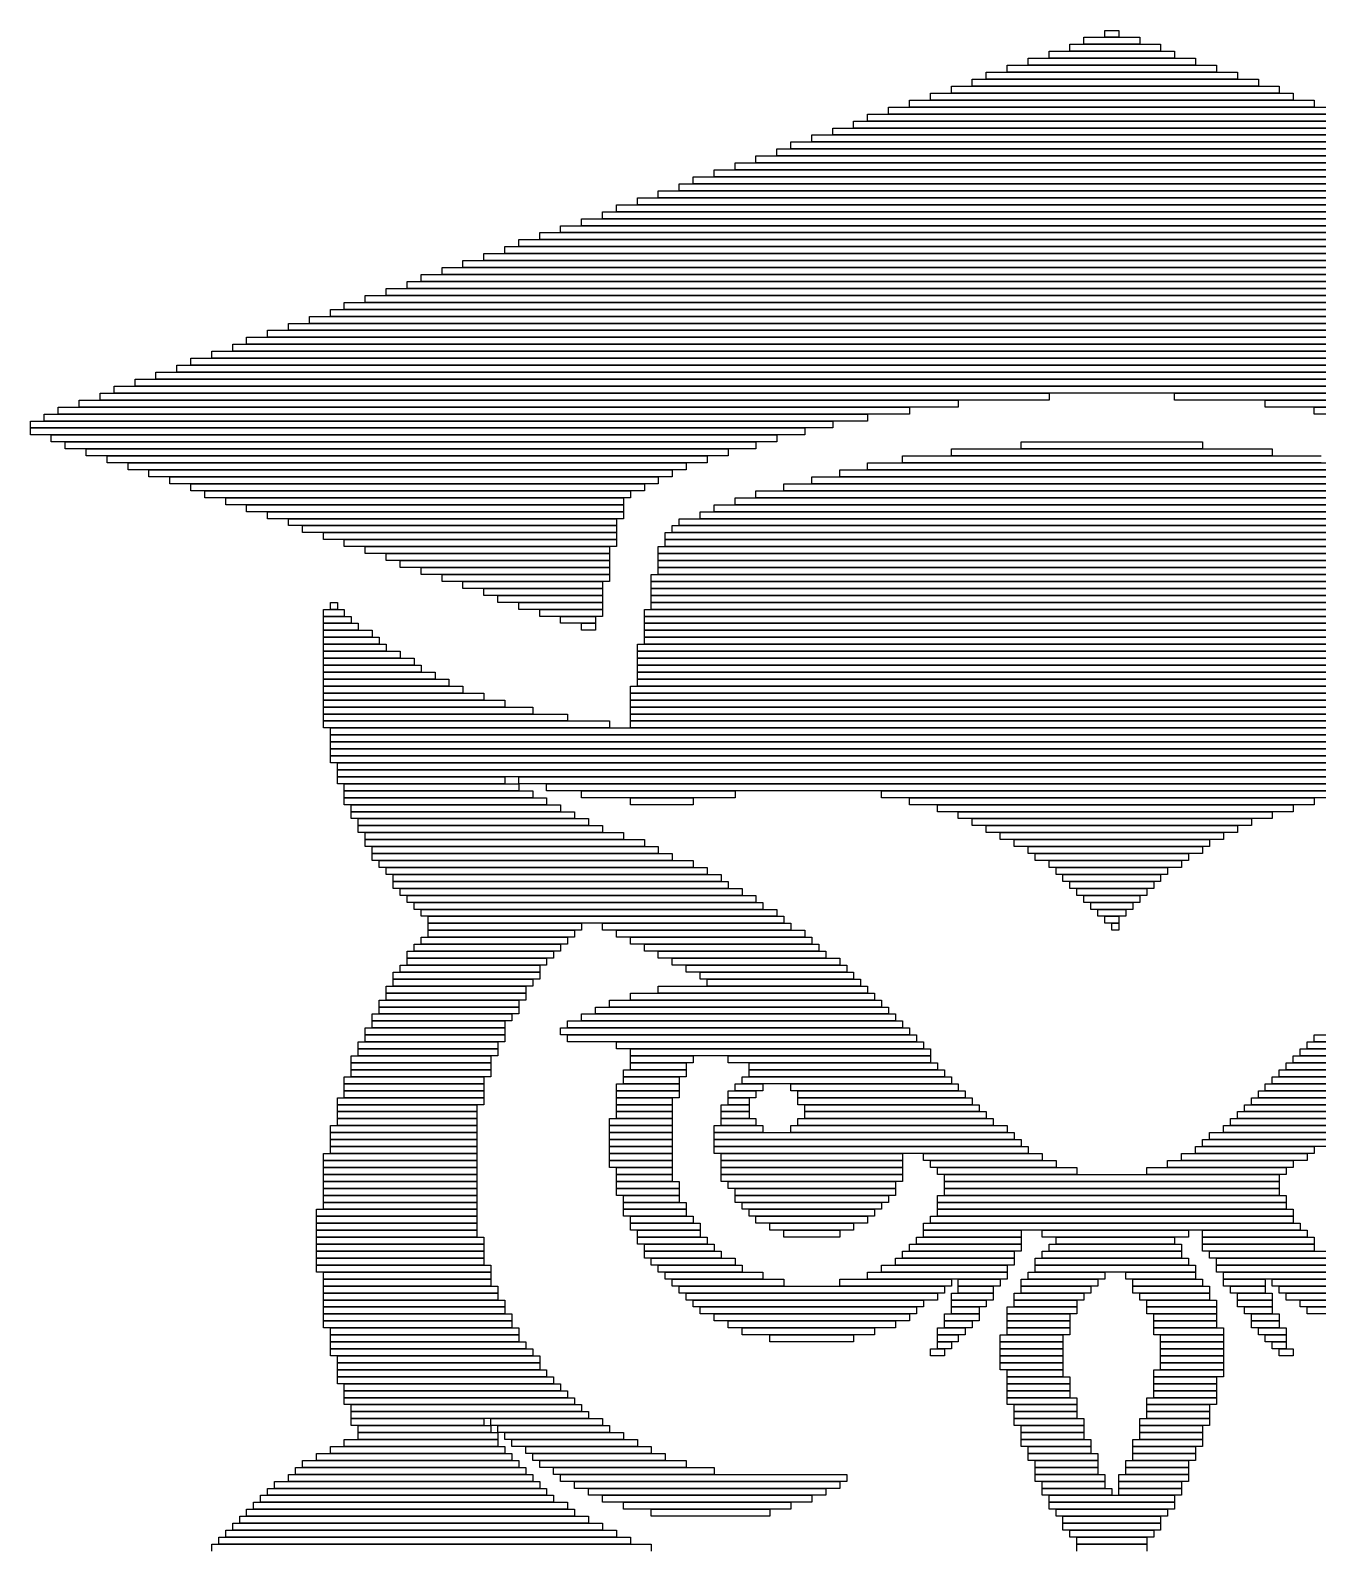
# Model space of a CAD drawing. Extents: x 92 to 1005, y 17 to 1009.
# Drawn here: x 613 to 797.5, y 278.5 to 496 of the extents above; entities that cross this region are included whole.
import ezdxf

# ---------------------------------------------------------------- set-up
doc = ezdxf.new("R2010")
doc.units = 0

msp = doc.modelspace()

# ---------------------------------------------------------------- linework, layer by layer
for p, q in [((767, 496), (769, 496)), ((767, 495), (767, 496)), ((769, 496), (769, 495)), ((762, 494), (775, 494)), ((762, 493), (762, 494)), ((764, 495), (772, 495)), ((764, 494), (764, 495)), ((772, 494), (764, 494)), ((769, 495), (767, 495)), ((772, 495), (772, 494)), ((775, 494), (775, 493)), ((756, 492), (780, 492)), ((756, 491), (756, 492)), ((759, 493), (777, 493)), ((759, 492), (759, 493)), ((777, 492), (759, 492)), ((775, 493), (762, 493)), ((777, 493), (777, 492)), ((780, 492), (780, 491)), ((750, 490), (786, 490)), ((750, 489), (750, 490)), ((753, 491), (783, 491)), ((753, 490), (753, 491)), ((783, 490), (753, 490)), ((780, 491), (756, 491)), ((783, 491), (783, 490)), ((786, 490), (786, 489)), ((745, 488), (792, 488)), ((745, 487), (745, 488)), ((748, 489), (789, 489)), ((748, 488), (748, 489)), ((789, 488), (748, 488)), ((786, 489), (750, 489)), ((789, 489), (789, 488)), ((792, 488), (792, 487)), ((739, 486), (797, 486)), ((739, 485), (739, 486)), ((742, 487), (794, 487)), ((742, 486), (742, 487)), ((794, 486), (742, 486)), ((792, 487), (745, 487)), ((794, 487), (794, 486)), ((797, 486), (797, 485)), ((731, 483), (806, 483)), ((731, 482), (731, 483)), ((733, 484), (803, 484)), ((733, 483), (733, 484)), ((803, 483), (733, 483)), ((736, 485), (800, 485)), ((736, 484), (736, 485)), ((800, 484), (736, 484)), ((797, 485), (739, 485)), ((725, 481), (811, 481)), ((725, 480), (725, 481)), ((728, 482), (808, 482)), ((728, 481), (728, 482)), ((808, 481), (728, 481)), ((806, 482), (731, 482)), ((720, 479), (817, 479)), ((720, 478), (720, 479)), ((722, 480), (814, 480)), ((722, 479), (722, 480)), ((814, 479), (722, 479)), ((811, 480), (725, 480)), ((714, 477), (822, 477)), ((714, 476), (714, 477)), ((717, 478), (819, 478)), ((717, 477), (717, 478)), ((819, 477), (717, 477)), ((817, 478), (720, 478)), ((708, 475), (828, 475)), ((708, 474), (708, 475)), ((711, 476), (825, 476)), ((711, 475), (711, 476)), ((825, 475), (711, 475)), ((822, 476), (714, 476)), ((700, 472), (836, 472)), ((700, 471), (700, 472)), ((703, 473), (833, 473)), ((703, 472), (703, 473)), ((833, 472), (703, 472)), ((706, 474), (831, 474)), ((706, 473), (706, 474)), ((831, 473), (706, 473)), ((828, 474), (708, 474)), ((695, 470), (842, 470)), ((695, 469), (695, 470)), ((697, 471), (839, 471)), ((697, 470), (697, 471)), ((839, 470), (697, 470)), ((836, 471), (700, 471)), ((689, 468), (848, 468)), ((689, 467), (689, 468)), ((692, 469), (845, 469)), ((692, 468), (692, 469)), ((845, 468), (692, 468)), ((842, 469), (695, 469)), ((683, 466), (853, 466)), ((683, 465), (683, 466)), ((686, 467), (850, 467)), ((686, 466), (686, 467)), ((850, 466), (686, 466)), ((848, 467), (689, 467)), ((678, 464), (859, 464)), ((678, 463), (678, 464)), ((681, 465), (856, 465)), ((681, 464), (681, 465)), ((856, 464), (681, 464)), ((853, 465), (683, 465)), ((672, 462), (864, 462)), ((672, 461), (672, 462)), ((675, 463), (861, 463)), ((675, 462), (675, 463)), ((861, 462), (675, 462)), ((859, 463), (678, 463)), ((664, 459), (872, 459)), ((664, 458), (664, 459)), ((667, 460), (870, 460)), ((667, 459), (667, 460)), ((870, 459), (667, 459)), ((669, 461), (867, 461)), ((669, 460), (669, 461)), ((867, 460), (669, 460)), ((864, 461), (672, 461)), ((658, 457), (878, 457)), ((658, 456), (658, 457)), ((661, 458), (875, 458)), ((661, 457), (661, 458)), ((875, 457), (661, 457)), ((872, 458), (664, 458)), ((653, 455), (884, 455)), ((653, 454), (653, 455)), ((656, 456), (881, 456)), ((656, 455), (656, 456)), ((881, 455), (656, 455)), ((878, 456), (658, 456)), ((647, 453), (889, 453)), ((647, 452), (647, 453)), ((650, 454), (887, 454)), ((650, 453), (650, 454)), ((887, 453), (650, 453)), ((884, 454), (653, 454)), ((642, 451), (895, 451)), ((642, 450), (642, 451)), ((644, 452), (892, 452)), ((644, 451), (644, 452)), ((892, 451), (644, 451)), ((889, 452), (647, 452)), ((636, 449), (900, 449)), ((636, 448), (636, 449)), ((639, 450), (898, 450)), ((639, 449), (639, 450)), ((898, 449), (639, 449)), ((895, 450), (642, 450)), ((628, 446), (909, 446)), ((628, 445), (628, 446)), ((631, 447), (906, 447)), ((631, 446), (631, 447)), ((906, 446), (631, 446)), ((634, 448), (903, 448)), ((634, 447), (634, 448)), ((903, 447), (634, 447)), ((900, 448), (636, 448)), ((623, 444), (759, 444)), ((623, 443), (623, 444)), ((625, 445), (911, 445)), ((625, 444), (625, 445)), ((911, 444), (625, 444)), ((909, 445), (628, 445)), ((759, 444), (759, 443)), ((777, 444), (914, 444)), ((777, 443), (777, 444)), ((617, 442), (739, 442)), ((617, 441), (617, 442)), ((620, 443), (746, 443)), ((620, 442), (620, 443)), ((746, 442), (620, 442)), ((759, 443), (623, 443)), ((739, 442), (739, 441)), ((746, 443), (746, 442)), ((914, 443), (777, 443)), ((790, 443), (917, 443)), ((790, 442), (790, 443)), ((917, 442), (790, 442)), ((797, 442), (919, 442)), ((797, 441), (797, 442)), ((613, 440), (728, 440)), ((613, 439), (613, 440)), ((615, 441), (733, 441)), ((615, 440), (615, 441)), ((733, 440), (615, 440)), ((739, 441), (617, 441)), ((728, 440), (728, 439)), ((733, 441), (733, 440)), ((919, 441), (797, 441)), ((728, 439), (613, 439)), ((613, 439), (724, 439)), ((613, 438), (613, 439)), ((724, 438), (613, 438)), ((616, 438), (720, 438)), ((616, 437), (616, 438)), ((720, 438), (720, 437)), ((724, 439), (724, 438)), ((720, 437), (616, 437)), ((618, 437), (717, 437)), ((618, 436), (618, 437)), ((717, 436), (618, 436)), ((621, 436), (713, 436)), ((621, 435), (621, 436)), ((713, 435), (621, 435)), ((624, 435), (710, 435)), ((624, 434), (624, 435)), ((710, 435), (710, 434)), ((713, 436), (713, 435)), ((717, 437), (717, 436)), ((738, 435), (798, 435)), ((738, 434), (738, 435)), ((745, 436), (791, 436)), ((745, 435), (745, 436)), ((791, 435), (745, 435)), ((755, 437), (781, 437)), ((755, 436), (755, 437)), ((781, 436), (755, 436)), ((781, 437), (781, 436)), ((791, 436), (791, 435)), ((710, 434), (624, 434)), ((627, 434), (707, 434)), ((627, 433), (627, 434)), ((707, 433), (627, 433)), ((630, 433), (705, 433)), ((630, 432), (630, 433)), ((705, 433), (705, 432)), ((707, 434), (707, 433)), ((729, 433), (808, 433)), ((729, 432), (729, 433)), ((733, 434), (803, 434)), ((733, 433), (733, 434)), ((803, 433), (733, 433)), ((798, 434), (738, 434)), ((705, 432), (630, 432)), ((633, 432), (703, 432)), ((633, 431), (633, 432)), ((703, 431), (633, 431)), ((636, 431), (701, 431)), ((636, 430), (636, 431)), ((701, 431), (701, 430)), ((703, 432), (703, 431)), ((721, 431), (816, 431)), ((721, 430), (721, 431)), ((725, 432), (812, 432)), ((725, 431), (725, 432)), ((812, 431), (725, 431)), ((808, 432), (729, 432)), ((701, 430), (636, 430)), ((638, 430), (699, 430)), ((638, 429), (638, 430)), ((699, 429), (638, 429)), ((641, 429), (698, 429)), ((641, 428), (641, 429)), ((698, 429), (698, 428)), ((699, 430), (699, 429)), ((714, 429), (822, 429)), ((714, 428), (714, 429)), ((717, 430), (819, 430)), ((717, 429), (717, 430)), ((819, 429), (717, 429)), ((816, 430), (721, 430)), ((698, 428), (641, 428)), ((644, 428), (698, 428)), ((644, 427), (644, 428)), ((698, 427), (644, 427)), ((647, 427), (698, 427)), ((647, 426), (647, 427)), ((698, 428), (698, 427)), ((698, 427), (698, 426)), ((709, 427), (828, 427)), ((709, 426), (709, 427)), ((711, 428), (826, 428)), ((711, 427), (711, 428)), ((826, 427), (711, 427)), ((822, 428), (714, 428)), ((698, 426), (647, 426)), ((650, 426), (697, 426)), ((650, 425), (650, 426)), ((697, 425), (650, 425)), ((652, 425), (697, 425)), ((652, 424), (652, 425)), ((697, 426), (697, 425)), ((697, 425), (697, 424)), ((705, 425), (832, 425)), ((705, 424), (705, 425)), ((706, 426), (830, 426)), ((706, 425), (706, 426)), ((830, 425), (706, 425)), ((828, 426), (709, 426)), ((697, 424), (652, 424)), ((655, 424), (697, 424)), ((655, 423), (655, 424)), ((697, 423), (655, 423)), ((658, 423), (697, 423)), ((658, 422), (658, 423)), ((697, 422), (658, 422)), ((661, 422), (696, 422)), ((661, 421), (661, 422)), ((696, 422), (696, 421)), ((697, 424), (697, 423)), ((697, 423), (697, 422)), ((703, 422), (833, 422)), ((703, 421), (703, 422)), ((704, 424), (833, 424)), ((704, 423), (704, 424)), ((833, 423), (704, 423)), ((704, 423), (833, 423)), ((704, 422), (704, 423)), ((833, 422), (704, 422)), ((832, 424), (705, 424)), ((696, 421), (661, 421)), ((664, 421), (696, 421)), ((664, 420), (664, 421)), ((696, 420), (664, 420)), ((666, 420), (696, 420)), ((666, 419), (666, 420)), ((696, 421), (696, 420)), ((696, 420), (696, 419)), ((833, 421), (703, 421)), ((703, 421), (833, 421)), ((703, 420), (703, 421)), ((833, 420), (703, 420)), ((703, 420), (833, 420)), ((703, 419), (703, 420)), ((696, 419), (666, 419)), ((669, 419), (696, 419)), ((669, 418), (669, 419)), ((696, 418), (669, 418)), ((672, 418), (696, 418)), ((672, 417), (672, 418)), ((696, 419), (696, 418)), ((696, 418), (696, 417)), ((702, 418), (834, 418)), ((702, 417), (702, 418)), ((833, 419), (703, 419)), ((703, 419), (834, 419)), ((703, 418), (703, 419)), ((834, 418), (703, 418)), ((696, 417), (672, 417)), ((675, 417), (695, 417)), ((675, 416), (675, 417)), ((695, 416), (675, 416)), ((678, 416), (695, 416)), ((678, 415), (678, 416)), ((695, 417), (695, 416)), ((695, 416), (695, 415)), ((834, 417), (702, 417)), ((702, 417), (834, 417)), ((702, 416), (702, 417)), ((834, 416), (702, 416)), ((702, 416), (834, 416)), ((702, 415), (702, 416)), ((656, 414), (657, 414)), ((656, 413), (656, 414)), ((657, 414), (657, 413)), ((695, 415), (678, 415)), ((680, 415), (695, 415)), ((680, 414), (680, 415)), ((695, 414), (680, 414)), ((683, 414), (695, 414)), ((683, 413), (683, 414)), ((695, 415), (695, 414)), ((695, 414), (695, 413)), ((834, 415), (702, 415)), ((702, 415), (835, 415)), ((702, 414), (702, 415)), ((835, 414), (702, 414)), ((702, 414), (835, 414)), ((702, 413), (702, 414)), ((655, 413), (658, 413)), ((655, 412), (655, 413)), ((658, 412), (655, 412)), ((655, 412), (659, 412)), ((655, 411), (655, 412)), ((657, 413), (656, 413)), ((658, 413), (658, 412)), ((659, 412), (659, 411)), ((695, 413), (683, 413)), ((686, 413), (695, 413)), ((686, 412), (686, 413)), ((695, 412), (686, 412)), ((689, 412), (694, 412)), ((689, 411), (689, 412)), ((694, 412), (694, 411)), ((695, 413), (695, 412)), ((701, 413), (835, 413)), ((701, 412), (701, 413)), ((835, 412), (701, 412)), ((701, 412), (835, 412)), ((701, 411), (701, 412)), ((835, 413), (702, 413)), ((659, 411), (655, 411)), ((655, 411), (660, 411)), ((655, 410), (655, 411)), ((660, 410), (655, 410)), ((655, 410), (662, 410)), ((655, 409), (655, 410)), ((662, 409), (655, 409)), ((655, 409), (663, 409)), ((655, 408), (655, 409)), ((660, 411), (660, 410)), ((662, 410), (662, 409)), ((663, 409), (663, 408)), ((694, 411), (689, 411)), ((692, 411), (694, 411)), ((692, 410), (692, 411)), ((694, 410), (692, 410)), ((694, 411), (694, 410)), ((835, 411), (701, 411)), ((701, 411), (835, 411)), ((701, 410), (701, 411)), ((835, 410), (701, 410)), ((701, 410), (835, 410)), ((701, 409), (701, 410)), ((835, 409), (701, 409)), ((701, 409), (836, 409)), ((701, 408), (701, 409)), ((663, 408), (655, 408)), ((655, 408), (664, 408)), ((655, 407), (655, 408)), ((664, 407), (655, 407)), ((655, 407), (666, 407)), ((655, 406), (655, 407)), ((664, 408), (664, 407)), ((666, 407), (666, 406)), ((700, 408), (836, 408)), ((700, 407), (700, 408)), ((836, 407), (700, 407)), ((700, 407), (836, 407)), ((700, 406), (700, 407)), ((836, 408), (701, 408)), ((666, 406), (655, 406)), ((655, 406), (668, 406)), ((655, 405), (655, 406)), ((668, 405), (655, 405)), ((655, 405), (669, 405)), ((655, 404), (655, 405)), ((668, 406), (668, 405)), ((669, 405), (669, 404)), ((836, 406), (700, 406)), ((700, 406), (836, 406)), ((700, 405), (700, 406)), ((836, 405), (700, 405)), ((700, 405), (836, 405)), ((700, 404), (700, 405)), ((669, 404), (655, 404)), ((655, 404), (671, 404)), ((655, 403), (655, 404)), ((671, 403), (655, 403)), ((655, 403), (673, 403)), ((655, 402), (655, 403)), ((671, 404), (671, 403)), ((673, 403), (673, 402)), ((836, 404), (700, 404)), ((700, 404), (837, 404)), ((700, 403), (700, 404)), ((837, 403), (700, 403)), ((700, 403), (837, 403)), ((700, 402), (700, 403)), ((673, 402), (655, 402)), ((655, 402), (675, 402)), ((655, 401), (655, 402)), ((675, 401), (655, 401)), ((655, 401), (678, 401)), ((655, 400), (655, 401)), ((675, 402), (675, 401)), ((678, 401), (678, 400)), ((699, 402), (837, 402)), ((699, 401), (699, 402)), ((837, 401), (699, 401)), ((699, 401), (837, 401)), ((699, 400), (699, 401)), ((837, 402), (700, 402)), ((678, 400), (655, 400)), ((655, 400), (681, 400)), ((655, 399), (655, 400)), ((681, 399), (655, 399)), ((655, 399), (685, 399)), ((655, 398), (655, 399)), ((681, 400), (681, 399)), ((685, 399), (685, 398)), ((837, 400), (699, 400)), ((699, 400), (837, 400)), ((699, 399), (699, 400)), ((837, 399), (699, 399)), ((699, 399), (838, 399)), ((699, 398), (699, 399)), ((685, 398), (655, 398)), ((655, 398), (690, 398)), ((655, 397), (655, 398)), ((690, 397), (655, 397)), ((655, 397), (696, 397)), ((655, 396), (655, 397)), ((696, 396), (655, 396)), ((656, 396), (881, 396)), ((656, 395), (656, 396)), ((690, 398), (690, 397)), ((696, 397), (696, 396)), ((838, 398), (699, 398)), ((699, 398), (838, 398)), ((699, 397), (699, 398)), ((838, 397), (699, 397)), ((699, 397), (838, 397)), ((699, 396), (699, 397)), ((838, 396), (699, 396)), ((881, 395), (656, 395)), ((656, 395), (881, 395)), ((656, 394), (656, 395)), ((881, 394), (656, 394)), ((656, 394), (880, 394)), ((656, 393), (656, 394)), ((880, 393), (656, 393)), ((656, 393), (880, 393)), ((656, 392), (656, 393)), ((880, 392), (656, 392)), ((656, 392), (880, 392)), ((656, 391), (656, 392)), ((880, 391), (656, 391)), ((657, 391), (880, 391)), ((657, 390), (657, 391)), ((880, 390), (657, 390)), ((657, 390), (879, 390)), ((657, 389), (657, 390)), ((879, 389), (657, 389)), ((657, 389), (681, 389)), ((657, 388), (657, 389)), ((681, 388), (657, 388)), ((658, 388), (683, 388)), ((658, 387), (658, 388)), ((681, 389), (681, 388)), ((683, 389), (853, 389)), ((683, 388), (683, 389)), ((853, 388), (683, 388)), ((683, 388), (683, 387)), ((687, 388), (849, 388)), ((687, 387), (687, 388)), ((683, 387), (658, 387)), ((658, 387), (685, 387)), ((658, 386), (658, 387)), ((685, 386), (658, 386)), ((658, 386), (687, 386)), ((658, 385), (658, 386)), ((687, 385), (658, 385)), ((659, 385), (689, 385)), ((659, 384), (659, 385)), ((685, 387), (685, 386)), ((849, 387), (687, 387)), ((687, 386), (687, 385)), ((689, 385), (689, 384)), ((692, 387), (714, 387)), ((692, 386), (692, 387)), ((714, 386), (692, 386)), ((699, 386), (708, 386)), ((699, 385), (699, 386)), ((708, 385), (699, 385)), ((708, 386), (708, 385)), ((714, 387), (714, 386)), ((735, 387), (802, 387)), ((735, 386), (735, 387)), ((802, 386), (735, 386)), ((739, 386), (797, 386)), ((739, 385), (739, 386)), ((797, 385), (739, 385)), ((743, 385), (794, 385)), ((743, 384), (743, 385)), ((794, 385), (794, 384)), ((797, 386), (797, 385)), ((689, 384), (659, 384)), ((659, 384), (691, 384)), ((659, 383), (659, 384)), ((691, 383), (659, 383)), ((660, 383), (693, 383)), ((660, 382), (660, 383)), ((691, 384), (691, 383)), ((693, 383), (693, 382)), ((794, 384), (743, 384)), ((746, 384), (791, 384)), ((746, 383), (746, 384)), ((791, 383), (746, 383)), ((748, 383), (788, 383)), ((748, 382), (748, 383)), ((788, 383), (788, 382)), ((791, 384), (791, 383)), ((693, 382), (660, 382)), ((660, 382), (695, 382)), ((660, 381), (660, 382)), ((695, 381), (660, 381)), ((661, 381), (698, 381)), ((661, 380), (661, 381)), ((695, 382), (695, 381)), ((698, 381), (698, 380)), ((788, 382), (748, 382)), ((750, 382), (786, 382)), ((750, 381), (750, 382)), ((786, 381), (750, 381)), ((752, 381), (784, 381)), ((752, 380), (752, 381)), ((784, 381), (784, 380)), ((786, 382), (786, 381)), ((698, 380), (661, 380)), ((661, 380), (701, 380)), ((661, 379), (661, 380)), ((701, 379), (661, 379)), ((662, 379), (703, 379)), ((662, 378), (662, 379)), ((701, 380), (701, 379)), ((703, 379), (703, 378)), ((784, 380), (752, 380)), ((754, 380), (782, 380)), ((754, 379), (754, 380)), ((782, 379), (754, 379)), ((756, 379), (781, 379)), ((756, 378), (756, 379)), ((781, 379), (781, 378)), ((782, 380), (782, 379)), ((703, 378), (662, 378)), ((662, 378), (705, 378)), ((662, 377), (662, 378)), ((705, 377), (662, 377)), ((663, 377), (708, 377)), ((663, 376), (663, 377)), ((705, 378), (705, 377)), ((708, 377), (708, 376)), ((781, 378), (756, 378)), ((757, 378), (779, 378)), ((757, 377), (757, 378)), ((779, 377), (757, 377)), ((759, 377), (778, 377)), ((759, 376), (759, 377)), ((778, 377), (778, 376)), ((779, 378), (779, 377)), ((708, 376), (663, 376)), ((664, 376), (710, 376)), ((664, 375), (664, 376)), ((710, 375), (664, 375)), ((665, 375), (712, 375)), ((665, 374), (665, 375)), ((710, 376), (710, 375)), ((712, 375), (712, 374)), ((778, 376), (759, 376)), ((760, 376), (776, 376)), ((760, 375), (760, 376)), ((776, 375), (760, 375)), ((761, 375), (775, 375)), ((761, 374), (761, 375)), ((775, 375), (775, 374)), ((776, 376), (776, 375)), ((712, 374), (665, 374)), ((665, 374), (713, 374)), ((665, 373), (665, 374)), ((713, 373), (665, 373)), ((666, 373), (715, 373)), ((666, 372), (666, 373)), ((715, 372), (666, 372)), ((667, 372), (717, 372)), ((667, 371), (667, 372)), ((713, 374), (713, 373)), ((715, 373), (715, 372)), ((717, 372), (717, 371)), ((775, 374), (761, 374)), ((762, 374), (774, 374)), ((762, 373), (762, 374)), ((774, 373), (762, 373)), ((763, 373), (773, 373)), ((763, 372), (763, 373)), ((773, 372), (763, 372)), ((764, 372), (772, 372)), ((764, 371), (764, 372)), ((772, 372), (772, 371)), ((773, 373), (773, 372)), ((774, 374), (774, 373)), ((717, 371), (667, 371)), ((668, 371), (718, 371)), ((668, 370), (668, 371)), ((718, 370), (668, 370)), ((669, 370), (720, 370)), ((669, 369), (669, 370)), ((718, 371), (718, 370)), ((720, 370), (720, 369)), ((772, 371), (764, 371)), ((765, 371), (771, 371)), ((765, 370), (765, 371)), ((771, 370), (765, 370)), ((766, 370), (770, 370)), ((766, 369), (766, 370)), ((770, 370), (770, 369)), ((771, 371), (771, 370)), ((720, 369), (669, 369)), ((670, 369), (721, 369)), ((670, 368), (670, 369)), ((721, 368), (670, 368)), ((670, 368), (692, 368)), ((670, 367), (670, 368)), ((692, 368), (692, 367)), ((695, 368), (722, 368)), ((695, 367), (695, 368)), ((721, 369), (721, 368)), ((722, 368), (722, 367)), ((770, 369), (766, 369)), ((767, 369), (769, 369)), ((767, 368), (767, 369)), ((769, 368), (767, 368)), ((768, 368), (769, 368)), ((768, 367), (768, 368)), ((769, 369), (769, 368)), ((769, 368), (769, 367)), ((669, 366), (690, 366)), ((669, 365), (669, 366)), ((692, 367), (670, 367)), ((670, 367), (691, 367)), ((670, 366), (670, 367)), ((691, 366), (670, 366)), ((690, 366), (690, 365)), ((691, 367), (691, 366)), ((722, 367), (695, 367)), ((697, 367), (724, 367)), ((697, 366), (697, 367)), ((724, 366), (697, 366)), ((699, 366), (725, 366)), ((699, 365), (699, 366)), ((724, 367), (724, 366)), ((725, 366), (725, 365)), ((769, 367), (768, 367)), ((667, 364), (688, 364)), ((667, 363), (667, 364)), ((668, 365), (689, 365)), ((668, 364), (668, 365)), ((689, 364), (668, 364)), ((690, 365), (669, 365)), ((688, 364), (688, 363)), ((689, 365), (689, 364)), ((725, 365), (699, 365)), ((701, 365), (726, 365)), ((701, 364), (701, 365)), ((726, 364), (701, 364)), ((703, 364), (727, 364)), ((703, 363), (703, 364)), ((726, 365), (726, 364)), ((727, 364), (727, 363)), ((666, 362), (686, 362)), ((666, 361), (666, 362)), ((688, 363), (667, 363)), ((667, 363), (687, 363)), ((667, 362), (667, 363)), ((687, 362), (667, 362)), ((686, 362), (686, 361)), ((687, 363), (687, 362)), ((727, 363), (703, 363)), ((705, 363), (729, 363)), ((705, 362), (705, 363)), ((729, 362), (705, 362)), ((707, 362), (730, 362)), ((707, 361), (707, 362)), ((729, 363), (729, 362)), ((730, 362), (730, 361)), ((664, 359), (684, 359)), ((664, 358), (664, 359)), ((665, 361), (686, 361)), ((665, 360), (665, 361)), ((686, 360), (665, 360)), ((665, 360), (685, 360)), ((665, 359), (665, 360)), ((685, 359), (665, 359)), ((686, 361), (666, 361)), ((684, 359), (684, 358)), ((685, 360), (685, 359)), ((686, 361), (686, 360)), ((703, 359), (733, 359)), ((703, 358), (703, 359)), ((730, 361), (707, 361)), ((709, 361), (731, 361)), ((709, 360), (709, 361)), ((731, 360), (709, 360)), ((710, 360), (732, 360)), ((710, 359), (710, 360)), ((732, 359), (710, 359)), ((731, 361), (731, 360)), ((732, 360), (732, 359)), ((733, 359), (733, 358)), ((663, 357), (683, 357)), ((663, 356), (663, 357)), ((684, 358), (664, 358)), ((664, 358), (684, 358)), ((664, 357), (664, 358)), ((684, 357), (664, 357)), ((683, 357), (683, 356)), ((684, 358), (684, 357)), ((696, 357), (735, 357)), ((696, 356), (696, 357)), ((699, 358), (734, 358)), ((699, 357), (699, 358)), ((734, 357), (699, 357)), ((733, 358), (703, 358)), ((734, 358), (734, 357)), ((735, 357), (735, 356)), ((662, 355), (682, 355)), ((662, 354), (662, 355)), ((683, 356), (663, 356)), ((663, 356), (683, 356)), ((663, 355), (663, 356)), ((683, 355), (663, 355)), ((682, 355), (682, 354)), ((683, 356), (683, 355)), ((692, 355), (737, 355)), ((692, 354), (692, 355)), ((694, 356), (736, 356)), ((694, 355), (694, 356)), ((736, 355), (694, 355)), ((735, 356), (696, 356)), ((736, 356), (736, 355)), ((737, 355), (737, 354)), ((661, 353), (681, 353)), ((661, 352), (661, 353)), ((682, 354), (662, 354)), ((662, 354), (681, 354)), ((662, 353), (662, 354)), ((681, 353), (662, 353)), ((681, 354), (681, 353)), ((681, 353), (681, 352)), ((689, 353), (739, 353)), ((689, 352), (689, 353)), ((690, 354), (738, 354)), ((690, 353), (690, 354)), ((738, 353), (690, 353)), ((737, 354), (692, 354)), ((738, 354), (738, 353)), ((739, 353), (739, 352)), ((660, 351), (680, 351)), ((660, 350), (660, 351)), ((681, 352), (661, 352)), ((661, 352), (681, 352)), ((661, 351), (661, 352)), ((681, 351), (661, 351)), ((680, 351), (680, 350)), ((681, 352), (681, 351)), ((739, 352), (689, 352)), ((690, 352), (740, 352)), ((690, 351), (690, 352)), ((740, 351), (690, 351)), ((697, 351), (741, 351)), ((697, 350), (697, 351)), ((740, 352), (740, 351)), ((741, 351), (741, 350)), ((796, 351), (840, 351)), ((796, 350), (796, 351)), ((797, 352), (846, 352)), ((797, 351), (797, 352)), ((846, 351), (797, 351)), ((659, 349), (679, 349)), ((659, 348), (659, 349)), ((679, 348), (659, 348)), ((659, 348), (679, 348)), ((659, 347), (659, 348)), ((680, 350), (660, 350)), ((660, 350), (680, 350)), ((660, 349), (660, 350)), ((680, 349), (660, 349)), ((679, 349), (679, 348)), ((679, 348), (679, 347)), ((680, 350), (680, 349)), ((741, 350), (697, 350)), ((699, 350), (742, 350)), ((699, 349), (699, 350)), ((742, 349), (699, 349)), ((699, 349), (708, 349)), ((699, 348), (699, 349)), ((708, 348), (699, 348)), ((699, 348), (707, 348)), ((699, 347), (699, 348)), ((707, 348), (707, 347)), ((708, 349), (708, 348)), ((713, 349), (742, 349)), ((713, 348), (713, 349)), ((742, 348), (713, 348)), ((716, 348), (743, 348)), ((716, 347), (716, 348)), ((742, 350), (742, 349)), ((742, 349), (742, 348)), ((743, 348), (743, 347)), ((793, 348), (821, 348)), ((793, 347), (793, 348)), ((794, 349), (824, 349)), ((794, 348), (794, 349)), ((824, 348), (794, 348)), ((795, 350), (837, 350)), ((795, 349), (795, 350)), ((837, 349), (795, 349)), ((840, 350), (796, 350)), ((658, 346), (678, 346)), ((658, 345), (658, 346)), ((679, 347), (659, 347)), ((659, 347), (679, 347)), ((659, 346), (659, 347)), ((679, 346), (659, 346)), ((678, 346), (678, 345)), ((679, 347), (679, 346)), ((698, 347), (707, 347)), ((698, 346), (698, 347)), ((707, 346), (698, 346)), ((698, 346), (706, 346)), ((698, 345), (698, 346)), ((707, 347), (699, 347)), ((706, 346), (706, 345)), ((707, 347), (707, 346)), ((715, 346), (745, 346)), ((715, 345), (715, 346)), ((743, 347), (716, 347)), ((716, 347), (744, 347)), ((716, 346), (716, 347)), ((744, 346), (716, 346)), ((744, 347), (744, 346)), ((745, 346), (745, 345)), ((791, 346), (822, 346)), ((791, 345), (791, 346)), ((792, 347), (821, 347)), ((792, 346), (792, 347)), ((821, 346), (792, 346)), ((821, 347), (793, 347)), ((678, 345), (658, 345)), ((658, 345), (678, 345)), ((658, 344), (658, 345)), ((678, 344), (658, 344)), ((658, 344), (678, 344)), ((658, 343), (658, 344)), ((678, 345), (678, 344)), ((678, 344), (678, 343)), ((697, 345), (706, 345)), ((697, 344), (697, 345)), ((706, 344), (697, 344)), ((697, 344), (706, 344)), ((697, 343), (697, 344)), ((706, 345), (698, 345)), ((706, 345), (706, 344)), ((706, 344), (706, 343)), ((713, 344), (717, 344)), ((713, 343), (713, 344)), ((714, 345), (718, 345)), ((714, 344), (714, 345)), ((718, 344), (714, 344)), ((745, 345), (715, 345)), ((717, 344), (717, 343)), ((718, 345), (718, 344)), ((722, 345), (746, 345)), ((722, 344), (722, 345)), ((746, 344), (722, 344)), ((723, 344), (747, 344)), ((723, 343), (723, 344)), ((746, 345), (746, 344)), ((747, 344), (747, 343)), ((789, 344), (823, 344)), ((789, 343), (789, 344)), ((790, 345), (823, 345)), ((790, 344), (790, 345)), ((823, 344), (790, 344)), ((822, 345), (791, 345)), ((657, 343), (678, 343)), ((657, 342), (657, 343)), ((678, 342), (657, 342)), ((657, 342), (677, 342)), ((657, 341), (657, 342)), ((678, 343), (658, 343)), ((677, 342), (677, 341)), ((678, 343), (678, 342)), ((706, 343), (697, 343)), ((697, 343), (705, 343)), ((697, 342), (697, 343)), ((705, 342), (697, 342)), ((697, 342), (705, 342)), ((697, 341), (697, 342)), ((705, 343), (705, 342)), ((705, 342), (705, 341)), ((712, 342), (716, 342)), ((712, 341), (712, 342)), ((717, 343), (713, 343)), ((713, 343), (716, 343)), ((713, 342), (713, 343)), ((716, 342), (713, 342)), ((716, 343), (716, 342)), ((716, 342), (716, 341)), ((747, 343), (723, 343)), ((723, 343), (748, 343)), ((723, 342), (723, 343)), ((748, 342), (723, 342)), ((724, 342), (749, 342)), ((724, 341), (724, 342)), ((748, 343), (748, 342)), ((749, 342), (749, 341)), ((787, 342), (804, 342)), ((787, 341), (787, 342)), ((788, 343), (805, 343)), ((788, 342), (788, 343)), ((805, 342), (788, 342)), ((823, 343), (789, 343)), ((677, 341), (657, 341)), ((657, 341), (677, 341)), ((657, 340), (657, 341)), ((677, 340), (657, 340)), ((657, 340), (677, 340)), ((657, 339), (657, 340)), ((677, 341), (677, 340)), ((677, 340), (677, 339)), ((696, 340), (705, 340)), ((696, 339), (696, 340)), ((705, 341), (697, 341)), ((697, 341), (705, 341)), ((697, 340), (697, 341)), ((705, 340), (697, 340)), ((705, 341), (705, 340)), ((705, 340), (705, 339)), ((716, 341), (712, 341)), ((712, 341), (716, 341)), ((712, 340), (712, 341)), ((716, 340), (712, 340)), ((712, 340), (717, 340)), ((712, 339), (712, 340)), ((716, 341), (716, 340)), ((717, 340), (717, 339)), ((723, 340), (751, 340)), ((723, 339), (723, 340)), ((749, 341), (724, 341)), ((724, 341), (750, 341)), ((724, 340), (724, 341)), ((750, 340), (724, 340)), ((750, 341), (750, 340)), ((751, 340), (751, 339)), ((785, 340), (803, 340)), ((785, 339), (785, 340)), ((786, 341), (803, 341)), ((786, 340), (786, 341)), ((803, 340), (786, 340)), ((804, 341), (787, 341)), ((656, 339), (677, 339)), ((656, 338), (656, 339)), ((677, 338), (656, 338)), ((656, 338), (677, 338)), ((656, 337), (656, 338)), ((677, 339), (657, 339)), ((677, 339), (677, 338)), ((677, 338), (677, 337)), ((705, 339), (696, 339)), ((696, 339), (705, 339)), ((696, 338), (696, 339)), ((705, 338), (696, 338)), ((696, 338), (705, 338)), ((696, 337), (696, 338)), ((705, 339), (705, 338)), ((705, 338), (705, 337)), ((711, 339), (718, 339)), ((711, 338), (711, 339)), ((718, 338), (711, 338)), ((711, 338), (754, 338)), ((711, 337), (711, 338)), ((717, 339), (712, 339)), ((718, 339), (718, 338)), ((722, 339), (753, 339)), ((722, 338), (722, 339)), ((753, 338), (722, 338)), ((751, 339), (723, 339)), ((753, 339), (753, 338)), ((754, 338), (754, 337)), ((782, 338), (804, 338)), ((782, 337), (782, 338)), ((784, 339), (803, 339)), ((784, 338), (784, 339)), ((803, 338), (784, 338)), ((803, 339), (785, 339)), ((655, 335), (677, 335)), ((655, 334), (655, 335)), ((677, 337), (656, 337)), ((656, 337), (677, 337)), ((656, 336), (656, 337)), ((677, 336), (656, 336)), ((656, 336), (677, 336)), ((656, 335), (656, 336)), ((677, 335), (656, 335)), ((677, 337), (677, 336)), ((677, 336), (677, 335)), ((677, 335), (677, 334)), ((705, 337), (696, 337)), ((696, 337), (705, 337)), ((696, 336), (696, 337)), ((705, 336), (696, 336)), ((696, 336), (705, 336)), ((696, 335), (696, 336)), ((705, 335), (696, 335)), ((696, 335), (705, 335)), ((696, 334), (696, 335)), ((705, 337), (705, 336)), ((705, 336), (705, 335)), ((705, 335), (705, 334)), ((754, 337), (711, 337)), ((711, 337), (755, 337)), ((711, 336), (711, 337)), ((755, 336), (711, 336)), ((711, 336), (756, 336)), ((711, 335), (711, 336)), ((756, 335), (711, 335)), ((712, 335), (738, 335)), ((712, 334), (712, 335)), ((738, 335), (738, 334)), ((741, 335), (758, 335)), ((741, 334), (741, 335)), ((755, 337), (755, 336)), ((756, 336), (756, 335)), ((758, 335), (758, 334)), ((778, 335), (796, 335)), ((778, 334), (778, 335)), ((780, 336), (797, 336)), ((780, 335), (780, 336)), ((797, 335), (780, 335)), ((781, 337), (825, 337)), ((781, 336), (781, 337)), ((825, 336), (781, 336)), ((804, 337), (782, 337)), ((796, 335), (796, 334)), ((797, 336), (797, 335)), ((677, 334), (655, 334)), ((655, 334), (677, 334)), ((655, 333), (655, 334)), ((677, 333), (655, 333)), ((655, 333), (677, 333)), ((655, 332), (655, 333)), ((677, 334), (677, 333)), ((677, 333), (677, 332)), ((705, 334), (696, 334)), ((696, 334), (705, 334)), ((696, 333), (696, 334)), ((705, 333), (696, 333)), ((697, 333), (705, 333)), ((697, 332), (697, 333)), ((705, 334), (705, 333)), ((705, 333), (705, 332)), ((738, 334), (712, 334)), ((712, 334), (738, 334)), ((712, 333), (712, 334)), ((738, 333), (712, 333)), ((712, 333), (738, 333)), ((712, 332), (712, 333)), ((738, 334), (738, 333)), ((738, 333), (738, 332)), ((758, 334), (741, 334)), ((742, 334), (760, 334)), ((742, 333), (742, 334)), ((760, 333), (742, 333)), ((743, 333), (763, 333)), ((743, 332), (743, 333)), ((760, 334), (760, 333)), ((763, 333), (763, 332)), ((773, 333), (793, 333)), ((773, 332), (773, 333)), ((776, 334), (794, 334)), ((776, 333), (776, 334)), ((794, 333), (776, 333)), ((796, 334), (778, 334)), ((793, 333), (793, 332)), ((794, 334), (794, 333)), ((677, 332), (655, 332)), ((655, 332), (677, 332)), ((655, 331), (655, 332)), ((677, 331), (655, 331)), ((655, 331), (677, 331)), ((655, 330), (655, 331)), ((677, 332), (677, 331)), ((677, 331), (677, 330)), ((705, 332), (697, 332)), ((697, 332), (705, 332)), ((697, 331), (697, 332)), ((705, 331), (697, 331)), ((697, 331), (706, 331)), ((697, 330), (697, 331)), ((705, 332), (705, 331)), ((706, 331), (706, 330)), ((738, 332), (712, 332)), ((712, 332), (738, 332)), ((712, 331), (712, 332)), ((738, 331), (712, 331)), ((713, 331), (737, 331)), ((713, 330), (713, 331)), ((737, 331), (737, 330)), ((738, 332), (738, 331)), ((763, 332), (743, 332)), ((744, 332), (792, 332)), ((744, 331), (744, 332)), ((792, 331), (744, 331)), ((744, 331), (792, 331)), ((744, 330), (744, 331)), ((793, 332), (773, 332)), ((792, 332), (792, 331)), ((792, 331), (792, 330)), ((677, 330), (655, 330)), ((655, 330), (677, 330)), ((655, 329), (655, 330)), ((677, 329), (655, 329)), ((655, 329), (677, 329)), ((655, 328), (655, 329)), ((677, 330), (677, 329)), ((677, 329), (677, 328)), ((706, 330), (697, 330)), ((697, 330), (706, 330)), ((697, 329), (697, 330)), ((706, 329), (697, 329)), ((698, 329), (706, 329)), ((698, 328), (698, 329)), ((706, 330), (706, 329)), ((706, 329), (706, 328)), ((737, 330), (713, 330)), ((714, 330), (737, 330)), ((714, 329), (714, 330)), ((737, 329), (714, 329)), ((714, 329), (736, 329)), ((714, 328), (714, 329)), ((736, 329), (736, 328)), ((737, 330), (737, 329)), ((743, 329), (793, 329)), ((743, 328), (743, 329)), ((792, 330), (744, 330)), ((744, 330), (792, 330)), ((744, 329), (744, 330)), ((792, 329), (744, 329)), ((792, 330), (792, 329)), ((793, 329), (793, 328)), ((654, 327), (677, 327)), ((654, 326), (654, 327)), ((677, 328), (655, 328)), ((655, 328), (677, 328)), ((655, 327), (655, 328)), ((677, 327), (655, 327)), ((677, 328), (677, 327)), ((677, 327), (677, 326)), ((706, 328), (698, 328)), ((698, 328), (707, 328)), ((698, 327), (698, 328)), ((707, 327), (698, 327)), ((698, 327), (707, 327)), ((698, 326), (698, 327)), ((707, 328), (707, 327)), ((707, 327), (707, 326)), ((736, 328), (714, 328)), ((715, 328), (735, 328)), ((715, 327), (715, 328)), ((735, 327), (715, 327)), ((716, 327), (734, 327)), ((716, 326), (716, 327)), ((734, 327), (734, 326)), ((735, 328), (735, 327)), ((793, 328), (743, 328)), ((743, 328), (793, 328)), ((743, 327), (743, 328)), ((793, 327), (743, 327)), ((743, 327), (794, 327)), ((743, 326), (743, 327)), ((793, 328), (793, 327)), ((794, 327), (794, 326)), ((677, 326), (654, 326)), ((654, 326), (677, 326)), ((654, 325), (654, 326)), ((677, 325), (654, 325)), ((654, 325), (677, 325)), ((654, 324), (654, 325)), ((677, 326), (677, 325)), ((677, 325), (677, 324)), ((707, 326), (698, 326)), ((699, 326), (708, 326)), ((699, 325), (699, 326)), ((708, 325), (699, 325)), ((699, 325), (709, 325)), ((699, 324), (699, 325)), ((708, 326), (708, 325)), ((709, 325), (709, 324)), ((734, 326), (716, 326)), ((717, 326), (733, 326)), ((717, 325), (717, 326)), ((733, 325), (717, 325)), ((719, 325), (731, 325)), ((719, 324), (719, 325)), ((731, 325), (731, 324)), ((733, 326), (733, 325)), ((741, 325), (795, 325)), ((741, 324), (741, 325)), ((742, 326), (794, 326)), ((742, 325), (742, 326)), ((794, 325), (742, 325)), ((794, 326), (743, 326)), ((794, 326), (794, 325)), ((795, 325), (795, 324)), ((677, 324), (654, 324)), ((654, 324), (677, 324)), ((654, 323), (654, 324)), ((677, 323), (654, 323)), ((654, 323), (678, 323)), ((654, 322), (654, 323)), ((678, 322), (654, 322)), ((654, 322), (678, 322)), ((654, 321), (654, 322)), ((677, 324), (677, 323)), ((678, 323), (678, 322)), ((678, 322), (678, 321)), ((709, 324), (699, 324)), ((700, 324), (709, 324)), ((700, 323), (700, 324)), ((709, 323), (700, 323)), ((700, 323), (710, 323)), ((700, 322), (700, 323)), ((710, 322), (700, 322)), ((701, 322), (711, 322)), ((701, 321), (701, 322)), ((709, 324), (709, 323)), ((710, 323), (710, 322)), ((711, 322), (711, 321)), ((731, 324), (719, 324)), ((721, 324), (729, 324)), ((721, 323), (721, 324)), ((729, 323), (721, 323)), ((729, 324), (729, 323)), ((739, 322), (755, 322)), ((739, 321), (739, 322)), ((740, 323), (755, 323)), ((740, 322), (740, 323)), ((755, 322), (740, 322)), ((795, 324), (741, 324)), ((741, 324), (755, 324)), ((741, 323), (741, 324)), ((755, 323), (741, 323)), ((755, 324), (755, 323)), ((755, 323), (755, 322)), ((755, 322), (755, 321)), ((758, 324), (779, 324)), ((758, 323), (758, 324)), ((779, 323), (758, 323)), ((759, 322), (778, 322)), ((759, 321), (759, 322)), ((760, 323), (777, 323)), ((760, 322), (760, 323)), ((777, 322), (760, 322)), ((777, 323), (777, 322)), ((778, 322), (778, 321)), ((779, 324), (779, 323)), ((781, 324), (796, 324)), ((781, 323), (781, 324)), ((796, 323), (781, 323)), ((781, 323), (797, 323)), ((781, 322), (781, 323)), ((797, 322), (781, 322)), ((781, 322), (797, 322)), ((781, 321), (781, 322)), ((796, 324), (796, 323)), ((797, 323), (797, 322)), ((797, 322), (797, 321)), ((678, 321), (654, 321)), ((654, 321), (678, 321)), ((654, 320), (654, 321)), ((678, 320), (654, 320)), ((654, 320), (678, 320)), ((654, 319), (654, 320)), ((678, 321), (678, 320)), ((678, 320), (678, 319)), ((711, 321), (701, 321)), ((701, 321), (712, 321)), ((701, 320), (701, 321)), ((712, 320), (701, 320)), ((702, 320), (714, 320)), ((702, 319), (702, 320)), ((712, 321), (712, 320)), ((714, 320), (714, 319)), ((737, 320), (754, 320)), ((737, 319), (737, 320)), ((738, 321), (754, 321)), ((738, 320), (738, 321)), ((754, 320), (738, 320)), ((755, 321), (739, 321)), ((754, 321), (754, 320)), ((754, 320), (754, 319)), ((757, 320), (779, 320)), ((757, 319), (757, 320)), ((758, 321), (778, 321)), ((758, 320), (758, 321)), ((778, 320), (758, 320)), ((778, 321), (759, 321)), ((778, 321), (778, 320)), ((779, 320), (779, 319)), ((797, 321), (781, 321)), ((782, 321), (799, 321)), ((782, 320), (782, 321)), ((799, 320), (782, 320)), ((783, 320), (800, 320)), ((783, 319), (783, 320)), ((678, 319), (654, 319)), ((654, 319), (679, 319)), ((654, 318), (654, 319)), ((679, 318), (654, 318)), ((655, 318), (679, 318)), ((655, 317), (655, 318)), ((679, 319), (679, 318)), ((679, 318), (679, 317)), ((714, 319), (702, 319)), ((703, 319), (715, 319)), ((703, 318), (703, 319)), ((715, 318), (703, 318)), ((704, 318), (718, 318)), ((704, 317), (704, 318)), ((715, 319), (715, 318)), ((718, 318), (718, 317)), ((733, 318), (753, 318)), ((733, 317), (733, 318)), ((735, 319), (753, 319)), ((735, 318), (735, 319)), ((753, 318), (735, 318)), ((754, 319), (737, 319)), ((753, 319), (753, 318)), ((753, 318), (753, 317)), ((756, 318), (767, 318)), ((756, 317), (756, 318)), ((779, 319), (757, 319)), ((757, 319), (780, 319)), ((757, 318), (757, 319)), ((780, 318), (757, 318)), ((767, 318), (767, 317)), ((770, 318), (780, 318)), ((770, 317), (770, 318)), ((780, 319), (780, 318)), ((780, 318), (780, 317)), ((800, 319), (783, 319)), ((783, 319), (801, 319)), ((783, 318), (783, 319)), ((801, 318), (783, 318)), ((784, 318), (804, 318)), ((784, 317), (784, 318)), ((679, 317), (655, 317)), ((655, 317), (679, 317)), ((655, 316), (655, 317)), ((679, 316), (655, 316)), ((655, 316), (680, 316)), ((655, 315), (655, 316)), ((679, 317), (679, 316)), ((680, 316), (680, 315)), ((718, 317), (704, 317)), ((705, 317), (721, 317)), ((705, 316), (705, 317)), ((721, 316), (705, 316)), ((706, 316), (744, 316)), ((706, 315), (706, 316)), ((721, 317), (721, 316)), ((729, 317), (745, 317)), ((729, 316), (729, 317)), ((745, 316), (729, 316)), ((753, 317), (733, 317)), ((744, 316), (744, 315)), ((745, 317), (745, 316)), ((746, 317), (752, 317)), ((746, 316), (746, 317)), ((752, 316), (746, 316)), ((746, 316), (751, 316)), ((746, 315), (746, 316)), ((751, 316), (751, 315)), ((752, 317), (752, 316)), ((755, 317), (766, 317)), ((755, 316), (755, 317)), ((766, 316), (755, 316)), ((755, 316), (765, 316)), ((755, 315), (755, 316)), ((767, 317), (756, 317)), ((765, 316), (765, 315)), ((766, 317), (766, 316)), ((780, 317), (770, 317)), ((771, 317), (781, 317)), ((771, 316), (771, 317)), ((781, 316), (771, 316)), ((771, 316), (782, 316)), ((771, 315), (771, 316)), ((781, 317), (781, 316)), ((782, 316), (782, 315)), ((804, 317), (784, 317)), ((784, 317), (790, 317)), ((784, 316), (784, 317)), ((790, 316), (784, 316)), ((785, 316), (790, 316)), ((785, 315), (785, 316)), ((790, 317), (790, 316)), ((790, 316), (790, 315)), ((791, 317), (807, 317)), ((791, 316), (791, 317)), ((807, 316), (791, 316)), ((792, 316), (831, 316)), ((792, 315), (792, 316)), ((680, 315), (655, 315)), ((655, 315), (680, 315)), ((655, 314), (655, 315)), ((680, 314), (655, 314)), ((655, 314), (681, 314)), ((655, 313), (655, 314)), ((680, 315), (680, 314)), ((681, 314), (681, 313)), ((744, 315), (706, 315)), ((707, 315), (743, 315)), ((707, 314), (707, 315)), ((743, 314), (707, 314)), ((708, 314), (741, 314)), ((708, 313), (708, 314)), ((741, 314), (741, 313)), ((743, 315), (743, 314)), ((745, 315), (751, 315)), ((745, 314), (745, 315)), ((751, 314), (745, 314)), ((745, 314), (750, 314)), ((745, 313), (745, 314)), ((751, 315), (746, 315)), ((750, 314), (750, 313)), ((751, 315), (751, 314)), ((754, 315), (764, 315)), ((754, 314), (754, 315)), ((764, 314), (754, 314)), ((754, 314), (763, 314)), ((754, 313), (754, 314)), ((765, 315), (755, 315)), ((763, 314), (763, 313)), ((764, 315), (764, 314)), ((782, 315), (771, 315)), ((772, 315), (782, 315)), ((772, 314), (772, 315)), ((782, 314), (772, 314)), ((773, 314), (783, 314)), ((773, 313), (773, 314)), ((782, 315), (782, 314)), ((783, 314), (783, 313)), ((790, 315), (785, 315)), ((786, 315), (791, 315)), ((786, 314), (786, 315)), ((791, 314), (786, 314)), ((786, 314), (791, 314)), ((786, 313), (786, 314)), ((791, 315), (791, 314)), ((791, 314), (791, 313)), ((831, 315), (792, 315)), ((793, 315), (830, 315)), ((793, 314), (793, 315)), ((830, 314), (793, 314)), ((795, 314), (828, 314)), ((795, 313), (795, 314)), ((681, 313), (655, 313)), ((655, 313), (681, 313)), ((655, 312), (655, 313)), ((681, 312), (655, 312)), ((655, 312), (682, 312)), ((655, 311), (655, 312)), ((681, 313), (681, 312)), ((682, 312), (682, 311)), ((741, 313), (708, 313)), ((709, 313), (740, 313)), ((709, 312), (709, 313)), ((740, 312), (709, 312)), ((711, 312), (739, 312)), ((711, 311), (711, 312)), ((739, 312), (739, 311)), ((740, 313), (740, 312)), ((744, 312), (749, 312)), ((744, 311), (744, 312)), ((750, 313), (745, 313)), ((745, 313), (749, 313)), ((745, 312), (745, 313)), ((749, 312), (745, 312)), ((749, 313), (749, 312)), ((749, 312), (749, 311)), ((753, 313), (763, 313)), ((753, 312), (753, 313)), ((763, 312), (753, 312)), ((753, 312), (762, 312)), ((753, 311), (753, 312)), ((763, 313), (754, 313)), ((762, 312), (762, 311)), ((763, 313), (763, 312)), ((783, 313), (773, 313)), ((773, 313), (783, 313)), ((773, 312), (773, 313)), ((783, 312), (773, 312)), ((774, 312), (783, 312)), ((774, 311), (774, 312)), ((783, 313), (783, 312)), ((783, 312), (783, 311)), ((791, 313), (786, 313)), ((787, 313), (791, 313)), ((787, 312), (787, 313)), ((791, 312), (787, 312)), ((788, 312), (792, 312)), ((788, 311), (788, 312)), ((791, 313), (791, 312)), ((792, 312), (792, 311)), ((828, 313), (795, 313)), ((796, 313), (827, 313)), ((796, 312), (796, 313)), ((827, 312), (796, 312)), ((682, 311), (655, 311)), ((655, 311), (682, 311)), ((655, 310), (655, 311)), ((682, 310), (655, 310)), ((656, 310), (683, 310)), ((656, 309), (656, 310)), ((683, 309), (656, 309)), ((656, 309), (683, 309)), ((656, 308), (656, 309)), ((682, 311), (682, 310)), ((683, 310), (683, 309)), ((683, 309), (683, 308)), ((739, 311), (711, 311)), ((713, 311), (737, 311)), ((713, 310), (713, 311)), ((737, 310), (713, 310)), ((715, 310), (734, 310)), ((715, 309), (715, 310)), ((734, 309), (715, 309)), ((719, 309), (731, 309)), ((719, 308), (719, 309)), ((731, 309), (731, 308)), ((734, 310), (734, 309)), ((737, 311), (737, 310)), ((743, 310), (747, 310)), ((743, 309), (743, 310)), ((747, 309), (743, 309)), ((743, 309), (746, 309)), ((743, 308), (743, 309)), ((749, 311), (744, 311)), ((744, 311), (748, 311)), ((744, 310), (744, 311)), ((748, 310), (744, 310)), ((746, 309), (746, 308)), ((747, 310), (747, 309)), ((748, 311), (748, 310)), ((752, 309), (761, 309)), ((752, 308), (752, 309)), ((762, 311), (753, 311)), ((753, 311), (762, 311)), ((753, 310), (753, 311)), ((762, 310), (753, 310)), ((753, 310), (762, 310)), ((753, 309), (753, 310)), ((762, 309), (753, 309)), ((761, 309), (761, 308)), ((762, 311), (762, 310)), ((762, 310), (762, 309)), ((783, 311), (774, 311)), ((774, 311), (783, 311)), ((774, 310), (774, 311)), ((783, 310), (774, 310)), ((774, 310), (784, 310)), ((774, 309), (774, 310)), ((784, 309), (774, 309)), ((775, 309), (784, 309)), ((775, 308), (775, 309)), ((783, 311), (783, 310)), ((784, 310), (784, 309)), ((784, 309), (784, 308)), ((792, 311), (788, 311)), ((788, 311), (792, 311)), ((788, 310), (788, 311)), ((792, 310), (788, 310)), ((789, 310), (793, 310)), ((789, 309), (789, 310)), ((793, 309), (789, 309)), ((790, 309), (793, 309)), ((790, 308), (790, 309)), ((792, 311), (792, 310)), ((793, 310), (793, 309)), ((793, 309), (793, 308)), ((683, 308), (656, 308)), ((656, 308), (684, 308)), ((656, 307), (656, 308)), ((684, 307), (656, 307)), ((656, 307), (685, 307)), ((656, 306), (656, 307)), ((684, 308), (684, 307)), ((685, 307), (685, 306)), ((731, 308), (719, 308)), ((742, 307), (744, 307)), ((742, 306), (742, 307)), ((746, 308), (743, 308)), ((743, 308), (745, 308)), ((743, 307), (743, 308)), ((745, 307), (743, 307)), ((744, 307), (744, 306)), ((745, 308), (745, 307)), ((761, 308), (752, 308)), ((752, 308), (761, 308)), ((752, 307), (752, 308)), ((761, 307), (752, 307)), ((752, 307), (761, 307)), ((752, 306), (752, 307)), ((761, 308), (761, 307)), ((761, 307), (761, 306)), ((784, 308), (775, 308)), ((775, 308), (784, 308)), ((775, 307), (775, 308)), ((784, 307), (775, 307)), ((775, 307), (784, 307)), ((775, 306), (775, 307)), ((784, 308), (784, 307)), ((784, 307), (784, 306)), ((793, 308), (790, 308)), ((791, 308), (793, 308)), ((791, 307), (791, 308)), ((793, 307), (791, 307)), ((792, 307), (794, 307)), ((792, 306), (792, 307)), ((793, 308), (793, 307)), ((794, 307), (794, 306)), ((685, 306), (656, 306)), ((657, 306), (686, 306)), ((657, 305), (657, 306)), ((686, 305), (657, 305)), ((657, 305), (686, 305)), ((657, 304), (657, 305)), ((686, 306), (686, 305)), ((686, 305), (686, 304)), ((744, 306), (742, 306)), ((761, 306), (752, 306)), ((752, 306), (761, 306)), ((752, 305), (752, 306)), ((761, 305), (752, 305)), ((752, 305), (761, 305)), ((752, 304), (752, 305)), ((761, 306), (761, 305)), ((761, 305), (761, 304)), ((784, 306), (775, 306)), ((775, 306), (784, 306)), ((775, 305), (775, 306)), ((784, 305), (775, 305)), ((775, 305), (784, 305)), ((775, 304), (775, 305)), ((784, 306), (784, 305)), ((784, 305), (784, 304)), ((794, 306), (792, 306)), ((686, 304), (657, 304)), ((657, 304), (687, 304)), ((657, 303), (657, 304)), ((687, 303), (657, 303)), ((657, 303), (688, 303)), ((657, 302), (657, 303)), ((687, 304), (687, 303)), ((688, 303), (688, 302)), ((761, 304), (752, 304)), ((753, 304), (761, 304)), ((753, 303), (753, 304)), ((761, 303), (753, 303)), ((753, 303), (762, 303)), ((753, 302), (753, 303)), ((761, 304), (761, 303)), ((762, 303), (762, 302)), ((774, 304), (784, 304)), ((774, 303), (774, 304)), ((784, 303), (774, 303)), ((774, 303), (783, 303)), ((774, 302), (774, 303)), ((784, 304), (775, 304)), ((783, 303), (783, 302)), ((784, 304), (784, 303)), ((688, 302), (657, 302)), ((658, 302), (689, 302)), ((658, 301), (658, 302)), ((689, 301), (658, 301)), ((658, 301), (690, 301)), ((658, 300), (658, 301)), ((689, 302), (689, 301)), ((690, 301), (690, 300)), ((762, 302), (753, 302)), ((753, 302), (762, 302)), ((753, 301), (753, 302)), ((762, 301), (753, 301)), ((753, 301), (762, 301)), ((753, 300), (753, 301)), ((762, 302), (762, 301)), ((762, 301), (762, 300)), ((783, 302), (774, 302)), ((774, 302), (783, 302)), ((774, 301), (774, 302)), ((783, 301), (774, 301)), ((774, 301), (783, 301)), ((774, 300), (774, 301)), ((783, 302), (783, 301)), ((783, 301), (783, 300)), ((690, 300), (658, 300)), ((658, 300), (691, 300)), ((658, 299), (658, 300)), ((691, 299), (658, 299)), ((659, 299), (692, 299)), ((659, 298), (659, 299)), ((692, 298), (659, 298)), ((659, 298), (693, 298)), ((659, 297), (659, 298)), ((691, 300), (691, 299)), ((692, 299), (692, 298)), ((693, 298), (693, 297)), ((762, 300), (753, 300)), ((753, 300), (763, 300)), ((753, 299), (753, 300)), ((763, 299), (753, 299)), ((754, 299), (763, 299)), ((754, 298), (754, 299)), ((763, 298), (754, 298)), ((754, 298), (763, 298)), ((754, 297), (754, 298)), ((763, 300), (763, 299)), ((763, 299), (763, 298)), ((763, 298), (763, 297)), ((773, 300), (783, 300)), ((773, 299), (773, 300)), ((783, 299), (773, 299)), ((773, 299), (782, 299)), ((773, 298), (773, 299)), ((782, 298), (773, 298)), ((773, 298), (782, 298)), ((773, 297), (773, 298)), ((783, 300), (774, 300)), ((782, 299), (782, 298)), ((782, 298), (782, 297)), ((783, 300), (783, 299)), ((693, 297), (659, 297)), ((659, 297), (678, 297)), ((659, 296), (659, 297)), ((678, 296), (659, 296)), ((660, 296), (679, 296)), ((660, 295), (660, 296)), ((678, 297), (678, 296)), ((679, 297), (695, 297)), ((679, 296), (679, 297)), ((695, 296), (679, 296)), ((679, 296), (679, 295)), ((680, 296), (696, 296)), ((680, 295), (680, 296)), ((695, 297), (695, 296)), ((696, 296), (696, 295)), ((763, 297), (754, 297)), ((754, 297), (764, 297)), ((754, 296), (754, 297)), ((764, 296), (754, 296)), ((755, 296), (764, 296)), ((755, 295), (755, 296)), ((764, 297), (764, 296)), ((764, 296), (764, 295)), ((772, 297), (782, 297)), ((772, 296), (772, 297)), ((782, 296), (772, 296)), ((772, 296), (781, 296)), ((772, 295), (772, 296)), ((782, 297), (773, 297)), ((781, 296), (781, 295)), ((782, 297), (782, 296)), ((658, 294), (680, 294)), ((658, 293), (658, 294)), ((679, 295), (660, 295)), ((660, 295), (680, 295)), ((660, 294), (660, 295)), ((680, 294), (660, 294)), ((696, 295), (680, 295)), ((680, 295), (680, 294)), ((680, 294), (680, 293)), ((681, 295), (698, 295)), ((681, 294), (681, 295)), ((698, 294), (681, 294)), ((682, 294), (700, 294)), ((682, 293), (682, 294)), ((698, 295), (698, 294)), ((700, 294), (700, 293)), ((764, 295), (755, 295)), ((755, 295), (764, 295)), ((755, 294), (755, 295)), ((764, 294), (755, 294)), ((755, 294), (765, 294)), ((755, 293), (755, 294)), ((764, 295), (764, 294)), ((765, 294), (765, 293)), ((771, 294), (781, 294)), ((771, 293), (771, 294)), ((781, 295), (772, 295)), ((772, 295), (781, 295)), ((772, 294), (772, 295)), ((781, 294), (772, 294)), ((781, 295), (781, 294)), ((781, 294), (781, 293)), ((654, 292), (682, 292)), ((654, 291), (654, 292)), ((656, 293), (681, 293)), ((656, 292), (656, 293)), ((681, 292), (656, 292)), ((680, 293), (658, 293)), ((681, 293), (681, 292)), ((700, 293), (682, 293)), ((682, 292), (682, 291)), ((684, 293), (702, 293)), ((684, 292), (684, 293)), ((702, 292), (684, 292)), ((685, 292), (704, 292)), ((685, 291), (685, 292)), ((702, 293), (702, 292)), ((704, 292), (704, 291)), ((765, 293), (755, 293)), ((756, 293), (765, 293)), ((756, 292), (756, 293)), ((765, 292), (756, 292)), ((756, 292), (766, 292)), ((756, 291), (756, 292)), ((765, 293), (765, 292)), ((766, 292), (766, 291)), ((781, 293), (771, 293)), ((771, 293), (780, 293)), ((771, 292), (771, 293)), ((780, 292), (771, 292)), ((771, 292), (780, 292)), ((771, 291), (771, 292)), ((780, 293), (780, 292)), ((780, 292), (780, 291)), ((651, 290), (684, 290)), ((651, 289), (651, 290)), ((652, 291), (683, 291)), ((652, 290), (652, 291)), ((683, 290), (652, 290)), ((682, 291), (654, 291)), ((683, 291), (683, 290)), ((684, 290), (684, 289)), ((704, 291), (685, 291)), ((686, 291), (707, 291)), ((686, 290), (686, 291)), ((707, 290), (686, 290)), ((688, 290), (711, 290)), ((688, 289), (688, 290)), ((707, 291), (707, 290)), ((711, 290), (711, 289)), ((766, 291), (756, 291)), ((757, 291), (766, 291)), ((757, 290), (757, 291)), ((766, 290), (757, 290)), ((757, 290), (766, 290)), ((757, 289), (757, 290)), ((766, 291), (766, 290)), ((766, 290), (766, 289)), ((770, 291), (779, 291)), ((770, 290), (770, 291)), ((779, 290), (770, 290)), ((770, 290), (779, 290)), ((770, 289), (770, 290)), ((780, 291), (771, 291)), ((779, 291), (779, 290)), ((779, 290), (779, 289)), ((648, 288), (686, 288)), ((648, 287), (648, 288)), ((650, 289), (685, 289)), ((650, 288), (650, 289)), ((685, 288), (650, 288)), ((684, 289), (651, 289)), ((685, 289), (685, 288)), ((686, 288), (686, 287)), ((711, 289), (688, 289)), ((689, 289), (730, 289)), ((689, 288), (689, 289)), ((730, 288), (689, 288)), ((691, 288), (729, 288)), ((691, 287), (691, 288)), ((729, 288), (729, 287)), ((730, 289), (730, 288)), ((766, 289), (757, 289)), ((757, 289), (767, 289)), ((757, 288), (757, 289)), ((767, 288), (757, 288)), ((758, 288), (767, 288)), ((758, 287), (758, 288)), ((767, 289), (767, 288)), ((767, 288), (767, 287)), ((769, 289), (779, 289)), ((769, 288), (769, 289)), ((779, 288), (769, 288)), ((769, 288), (778, 288)), ((769, 287), (769, 288)), ((779, 289), (770, 289)), ((778, 288), (778, 287)), ((779, 289), (779, 288)), ((645, 285), (690, 285)), ((645, 284), (645, 285)), ((646, 286), (688, 286)), ((646, 285), (646, 286)), ((688, 285), (646, 285)), ((647, 287), (687, 287)), ((647, 286), (647, 287)), ((687, 286), (647, 286)), ((686, 287), (648, 287)), ((687, 287), (687, 286)), ((688, 286), (688, 285)), ((690, 285), (690, 284)), ((729, 287), (691, 287)), ((693, 287), (727, 287)), ((693, 286), (693, 287)), ((727, 286), (693, 286)), ((695, 286), (725, 286)), ((695, 285), (695, 286)), ((725, 285), (695, 285)), ((698, 285), (722, 285)), ((698, 284), (698, 285)), ((722, 285), (722, 284)), ((725, 286), (725, 285)), ((727, 287), (727, 286)), ((767, 287), (758, 287)), ((758, 287), (768, 287)), ((758, 286), (758, 287)), ((768, 286), (758, 286)), ((759, 286), (777, 286)), ((759, 285), (759, 286)), ((777, 285), (759, 285)), ((759, 285), (777, 285)), ((759, 284), (759, 285)), ((768, 287), (768, 286)), ((778, 287), (769, 287)), ((769, 287), (778, 287)), ((769, 286), (769, 287)), ((778, 286), (769, 286)), ((777, 286), (777, 285)), ((777, 285), (777, 284)), ((778, 287), (778, 286)), ((643, 283), (693, 283)), ((643, 282), (643, 283)), ((644, 284), (691, 284)), ((644, 283), (644, 284)), ((691, 283), (644, 283)), ((690, 284), (645, 284)), ((691, 284), (691, 283)), ((693, 283), (693, 282)), ((722, 284), (698, 284)), ((702, 284), (719, 284)), ((702, 283), (702, 284)), ((719, 283), (702, 283)), ((719, 284), (719, 283)), ((777, 284), (759, 284)), ((760, 284), (776, 284)), ((760, 283), (760, 284)), ((776, 283), (760, 283)), ((761, 283), (775, 283)), ((761, 282), (761, 283)), ((775, 283), (775, 282)), ((776, 284), (776, 283)), ((641, 281), (697, 281)), ((641, 280), (641, 281)), ((642, 282), (695, 282)), ((642, 281), (642, 282)), ((695, 281), (642, 281)), ((693, 282), (643, 282)), ((695, 282), (695, 281)), ((697, 281), (697, 280)), ((775, 282), (761, 282)), ((761, 282), (775, 282)), ((761, 281), (761, 282)), ((775, 281), (761, 281)), ((762, 281), (774, 281)), ((762, 280), (762, 281)), ((774, 281), (774, 280)), ((775, 282), (775, 281)), ((639, 279), (702, 279)), ((639, 278), (639, 279)), ((640, 280), (699, 280)), ((640, 279), (640, 280)), ((699, 279), (640, 279)), ((697, 280), (641, 280)), ((699, 280), (699, 279)), ((702, 279), (702, 278)), ((774, 280), (762, 280)), ((763, 280), (773, 280)), ((763, 279), (763, 280)), ((773, 279), (763, 279)), ((763, 279), (773, 279)), ((763, 278), (763, 279)), ((773, 280), (773, 279)), ((773, 279), (773, 278))]:
    msp.add_line(p, q)

doc.saveas('drawing.dxf')
